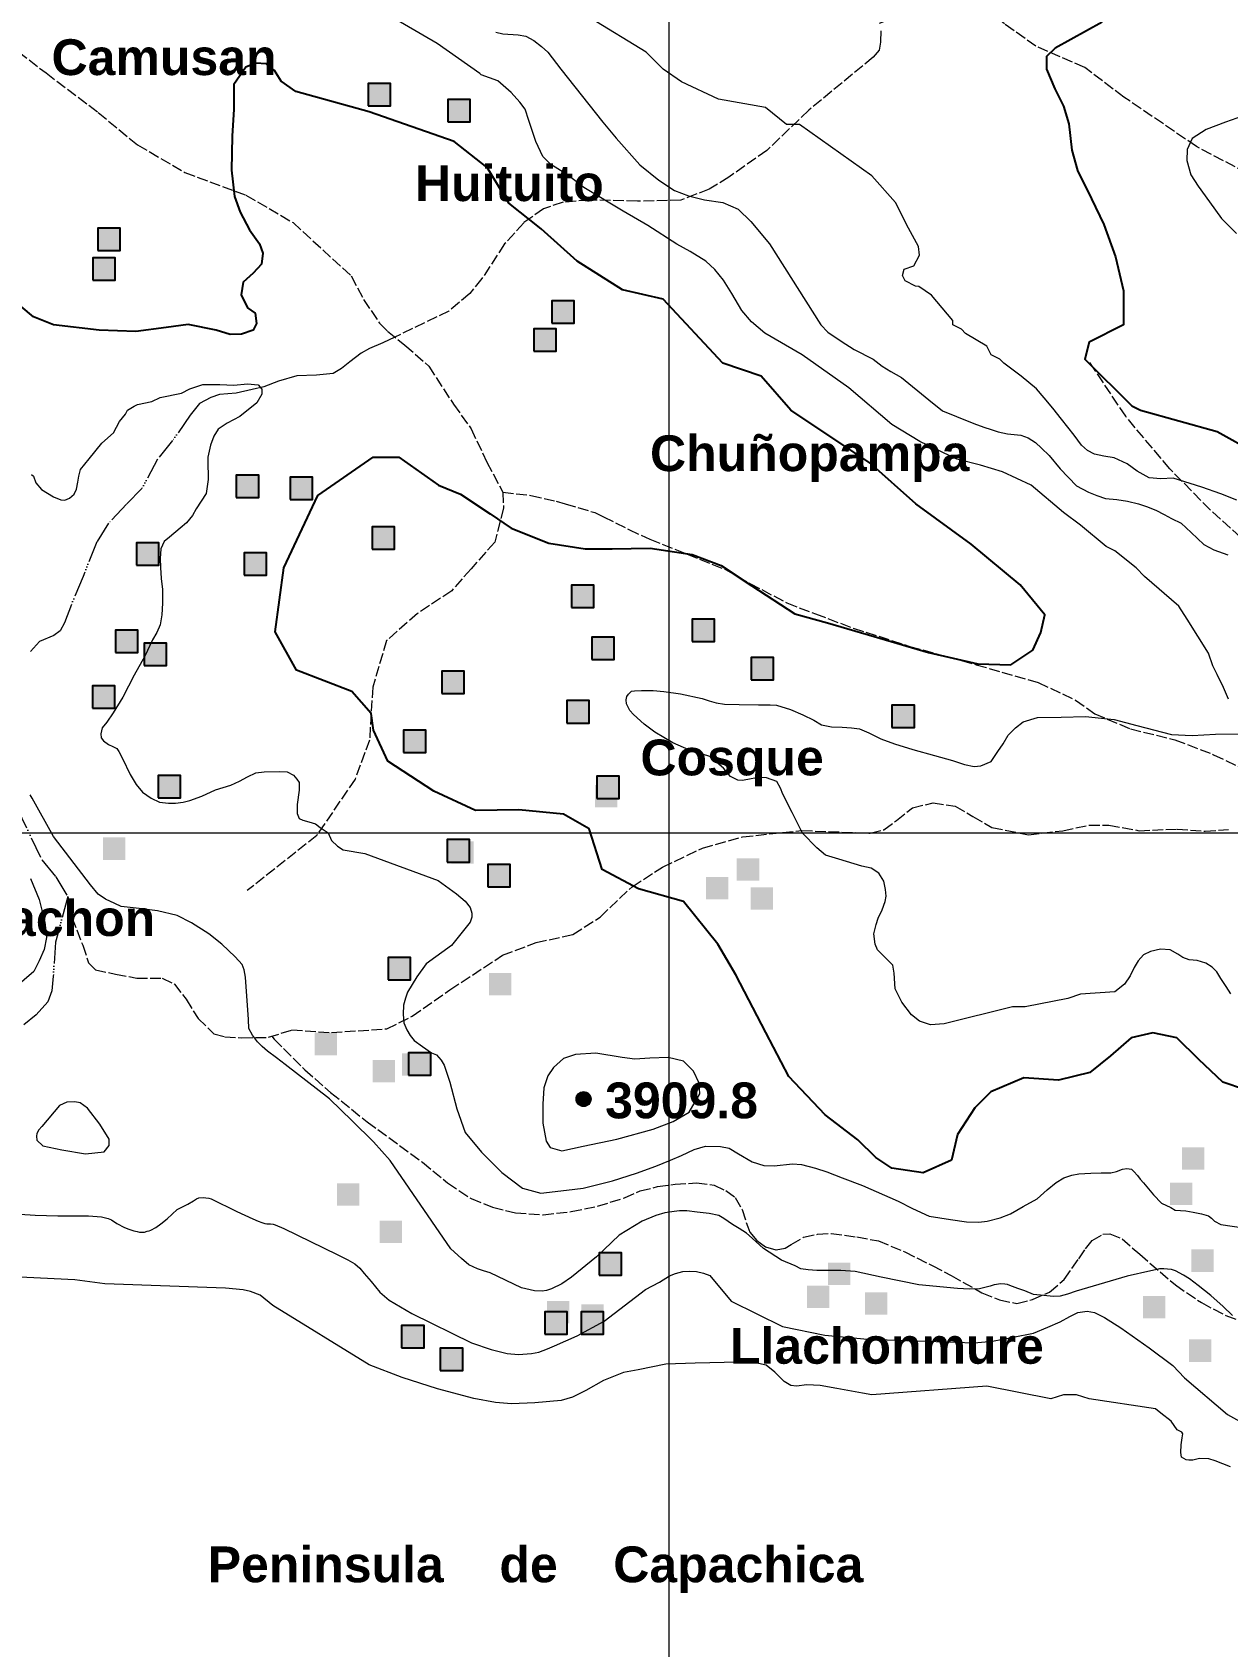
# Model space of a CAD drawing. Header units: metres. Extents: x 405809 to 420020, y 8257398 to 8272141.
# Drawn here: x 416289 to 417625, y 8260090 to 8261895 of the extents above; entities that cross this region are included whole.
import ezdxf

# ---------------------------------------------------------------- set-up
doc = ezdxf.new("R2010")
doc.units = ezdxf.units.M
doc.linetypes.add('ACAD_ISO02W100', pattern=[15, 12, -3])
doc.linetypes.add('ACAD_ISO06W100', pattern=[36, 24, -3, 0, -3, 0, -3, 0, -3])
for name, color, linetype, lineweight in [('CAMINOS DE ERRADURA', 210, 'ACAD_ISO06W100', 20), ('CAMINOS1', 7, 'ACAD_ISO02W100', 5), ('COORDENADAS', 30, 'Continuous', 5), ('CURVAS MAESTRAS', 90, 'Continuous', 25), ('CURVAS SECUNDARIS', 46, 'Continuous', 9), ('PERIMETRO DE LA ISLA', 7, 'Continuous', 18), ('texto', 7, 'Continuous', 13)]:
    doc.layers.add(name, color=color, linetype=linetype, lineweight=lineweight)
doc.layers.add('VIVIENDAS', color=1, linetype='Continuous')
doc.styles.add('CARLOS', font='arialbd.ttf', dxfattribs={"height": 48})

msp = doc.modelspace()

# ---------------------------------------------------------------- hatches: boundary and pattern name
at = {"layer": 'texto'}
h = msp.add_hatch(color=256, dxfattribs=at)
edge = h.paths.add_edge_path()
edge.add_arc((416904.7, 8260702.4), 8.37, 0, 360)
at = {"layer": 'VIVIENDAS'}
for points in [[(416663.8, 8261812.2), (416688.8, 8261812.2), (416688.8, 8261837.2), (416663.8, 8261837.2)], [(416753.1, 8261794.4), (416778.1, 8261794.4), (416778.1, 8261819.4), (416753.1, 8261819.4)], [(416361.9, 8261650.5), (416386.9, 8261650.5), (416386.9, 8261675.5), (416361.9, 8261675.5)], [(416356.1, 8261617.5), (416381.1, 8261617.5), (416381.1, 8261642.5), (416356.1, 8261642.5)], [(416869.1, 8261569.3), (416894.1, 8261569.3), (416894.1, 8261594.3), (416869.1, 8261594.3)], [(416849.1, 8261538.1), (416874.1, 8261538.1), (416874.1, 8261563.1), (416849.1, 8261563.1)], [(416516.6, 8261374.7), (416541.6, 8261374.7), (416541.6, 8261399.7), (416516.6, 8261399.7)], [(416576.9, 8261372.5), (416601.9, 8261372.5), (416601.9, 8261397.5), (416576.9, 8261397.5)], [(416668.4, 8261316.8), (416693.4, 8261316.8), (416693.4, 8261341.8), (416668.4, 8261341.8)], [(416405, 8261298.9), (416430, 8261298.9), (416430, 8261323.9), (416405, 8261323.9)], [(416525.5, 8261287.8), (416550.5, 8261287.8), (416550.5, 8261312.8), (416525.5, 8261312.8)], [(416891.1, 8261251.8), (416916.1, 8261251.8), (416916.1, 8261276.8), (416891.1, 8261276.8)], [(417026.1, 8261213.8), (417051.1, 8261213.8), (417051.1, 8261238.8), (417026.1, 8261238.8)], [(416381.4, 8261201.4), (416406.4, 8261201.4), (416406.4, 8261226.4), (416381.4, 8261226.4)], [(416413.6, 8261187), (416438.6, 8261187), (416438.6, 8261212), (416413.6, 8261212)], [(416913.9, 8261193.5), (416938.9, 8261193.5), (416938.9, 8261218.5), (416913.9, 8261218.5)], [(417092.1, 8261170.7), (417117.1, 8261170.7), (417117.1, 8261195.7), (417092.1, 8261195.7)], [(416746.4, 8261155.5), (416771.4, 8261155.5), (416771.4, 8261180.5), (416746.4, 8261180.5)], [(416355.9, 8261139.2), (416380.9, 8261139.2), (416380.9, 8261164.2), (416355.9, 8261164.2)], [(416886, 8261122.6), (416911, 8261122.6), (416911, 8261147.6), (416886, 8261147.6)], [(417249.4, 8261117.5), (417274.4, 8261117.5), (417274.4, 8261142.5), (417249.4, 8261142.5)], [(416703.3, 8261089.6), (416728.3, 8261089.6), (416728.3, 8261114.6), (416703.3, 8261114.6)], [(416429.3, 8261039), (416454.3, 8261039), (416454.3, 8261064), (416429.3, 8261064)], [(416919.6, 8261038.2), (416944.6, 8261038.2), (416944.6, 8261063.2), (416919.6, 8261063.2)], [(416917.5, 8261028.4), (416942.5, 8261028.4), (416942.5, 8261053.4), (416917.5, 8261053.4)], [(416367.7, 8260969.7), (416392.7, 8260969.7), (416392.7, 8260994.7), (416367.7, 8260994.7)], [(416752.1, 8260967.3), (416777.1, 8260967.3), (416777.1, 8260992.3), (416752.1, 8260992.3)], [(416757, 8260965.5), (416782, 8260965.5), (416782, 8260990.5), (416757, 8260990.5)], [(417076, 8260946.4), (417101, 8260946.4), (417101, 8260971.4), (417076, 8260971.4)], [(416797.1, 8260940.7), (416822.1, 8260940.7), (416822.1, 8260965.7), (416797.1, 8260965.7)], [(416797.8, 8260939.4), (416822.8, 8260939.4), (416822.8, 8260964.4), (416797.8, 8260964.4)], [(417041.6, 8260925.5), (417066.6, 8260925.5), (417066.6, 8260950.5), (417041.6, 8260950.5)], [(417091.3, 8260914), (417116.3, 8260914), (417116.3, 8260939), (417091.3, 8260939)], [(416686.2, 8260835.6), (416711.2, 8260835.6), (416711.2, 8260860.6), (416686.2, 8260860.6)], [(416686.3, 8260835.3), (416711.3, 8260835.3), (416711.3, 8260860.3), (416686.3, 8260860.3)], [(416799, 8260818.2), (416824, 8260818.2), (416824, 8260843.2), (416799, 8260843.2)], [(416604.2, 8260751.4), (416629.2, 8260751.4), (416629.2, 8260776.4), (416604.2, 8260776.4)], [(416701.6, 8260728.5), (416726.6, 8260728.5), (416726.6, 8260753.5), (416701.6, 8260753.5)], [(416709, 8260729.2), (416734, 8260729.2), (416734, 8260754.2), (416709, 8260754.2)], [(416669.1, 8260720.9), (416694.1, 8260720.9), (416694.1, 8260745.9), (416669.1, 8260745.9)], [(417573.7, 8260623.6), (417598.7, 8260623.6), (417598.7, 8260648.6), (417573.7, 8260648.6)], [(416629, 8260583.3), (416654, 8260583.3), (416654, 8260608.3), (416629, 8260608.3)], [(417560, 8260584), (417585, 8260584), (417585, 8260609), (417560, 8260609)], [(416676.7, 8260541.4), (416701.7, 8260541.4), (416701.7, 8260566.4), (416676.7, 8260566.4)], [(417583.9, 8260509.3), (417608.9, 8260509.3), (417608.9, 8260534.3), (417583.9, 8260534.3)], [(416922.2, 8260505.4), (416947.2, 8260505.4), (416947.2, 8260530.4), (416922.2, 8260530.4)], [(417178, 8260494.6), (417203, 8260494.6), (417203, 8260519.6), (417178, 8260519.6)], [(417154.3, 8260468.9), (417179.3, 8260468.9), (417179.3, 8260493.9), (417154.3, 8260493.9)], [(417219.2, 8260461.3), (417244.2, 8260461.3), (417244.2, 8260486.3), (417219.2, 8260486.3)], [(417529.8, 8260457.4), (417554.8, 8260457.4), (417554.8, 8260482.4), (417529.8, 8260482.4)], [(416861.3, 8260439.6), (416886.3, 8260439.6), (416886.3, 8260464.6), (416861.3, 8260464.6)], [(416863.9, 8260451.8), (416888.9, 8260451.8), (416888.9, 8260476.8), (416863.9, 8260476.8)], [(416901.9, 8260439.6), (416926.9, 8260439.6), (416926.9, 8260464.6), (416901.9, 8260464.6)], [(416902.1, 8260447.9), (416927.1, 8260447.9), (416927.1, 8260472.9), (416902.1, 8260472.9)], [(416701.4, 8260424.4), (416726.4, 8260424.4), (416726.4, 8260449.4), (416701.4, 8260449.4)], [(417581.2, 8260408.7), (417606.2, 8260408.7), (417606.2, 8260433.7), (417581.2, 8260433.7)], [(416744.6, 8260399), (416769.6, 8260399), (416769.6, 8260424), (416744.6, 8260424)]]:
    msp.add_hatch(color=256, dxfattribs=at).paths.add_polyline_path(points)

# ---------------------------------------------------------------- linework, layer by layer
at = {"layer": 'CAMINOS DE ERRADURA'}
for points in [[(416693.8, 8261553.9), (416680.4, 8261547.4), (416665.5, 8261541), (416656.1, 8261535.8), (416643.6, 8261526.4), (416634.2, 8261518.7), (416624.7, 8261513.1), (416606.2, 8261511.4), (416584.3, 8261510.5), (416563.6, 8261504.5), (416547.4, 8261498.3), (416534.2, 8261495.2), (416516.4, 8261491.3), (416497.8, 8261489.6), (416488, 8261486.3), (416475.5, 8261479.8), (416465.1, 8261466.7), (416445.4, 8261438.2), (416428.5, 8261417.5), (416410.9, 8261384.6), (416394, 8261367.2), (416373.8, 8261345.8), (416360.7, 8261325.1), (416345.4, 8261286.3), (416332.2, 8261255.2), (416324.6, 8261234.4), (416319.7, 8261225.5), (416312.8, 8261220.6), (416296.8, 8261213.7), (416286.4, 8261202.4)], [(416271.7, 8261027.1), (416299.4, 8260969.6), (416314.9, 8260950.8), (416328.3, 8260928.6), (416314.6, 8260877.7), (416312, 8260839.7), (416310.4, 8260823.3), (416305.8, 8260810.9), (416293, 8260796.6), (416279.2, 8260785.3)]]:
    msp.add_lwpolyline(points, dxfattribs=at)
at = {"layer": 'CAMINOS1'}
for points in [[(417659.6, 8261730), (417589.9, 8261766.7), (417508.6, 8261822.1), (417464.9, 8261855.1), (417410.3, 8261878.9), (417375.1, 8261904), (417355.8, 8261919.3), (417333.3, 8261924.3), (417297.4, 8261920.8), (417254, 8261911.9), (417235, 8261904.3)], [(417237.1, 8261896), (417236.7, 8261883.3), (417235.2, 8261874.6), (417228.5, 8261866.7), (417156.6, 8261807.6), (417109.6, 8261762.6), (417067.1, 8261732.6), (417045.2, 8261719.2), (417013.5, 8261707), (416964.8, 8261705.8), (416911.5, 8261707), (416881.9, 8261704.6), (416860.1, 8261697.4), (416837.8, 8261681.7), (416816.5, 8261658), (416791.1, 8261619.3), (416777.5, 8261602.6), (416754.1, 8261583), (416693.8, 8261553.9)], [(416261.1, 8261882), (416303.9, 8261849.1), (416362.3, 8261804.9), (416406.2, 8261768.7), (416458.9, 8261738), (416527.2, 8261712.6), (416580, 8261681.9), (416644.9, 8261622.3), (416658.9, 8261595.9), (416676.6, 8261569.4), (416685.5, 8261560.6), (416705.1, 8261544.9), (416731.7, 8261521.4), (416759.3, 8261479), (416778.9, 8261451.5), (416796.6, 8261414.2), (416814.4, 8261380.5), (416815.3, 8261362.9), (416805.5, 8261324.6), (416779, 8261294.9), (416757.3, 8261270.4), (416719, 8261244.9), (416684.5, 8261214.7), (416669, 8261162.8), (416665.5, 8261103.6), (416649.3, 8261060), (416606.5, 8260997.1), (416528.7, 8260935.3)], [(417638.8, 8261330.4), (417605.3, 8261360.6), (417559.9, 8261406.7), (417510.6, 8261465.4), (417470.3, 8261525.9)], [(416814.4, 8261380.5), (416845.9, 8261377), (416874.1, 8261370.5), (416884, 8261367.4), (416917.3, 8261357.9), (416926.9, 8261353.1), (416955.4, 8261338.9), (416978.8, 8261327.9), (417020.4, 8261311.3), (417063.2, 8261294.1), (417090.7, 8261278.7), (417131.8, 8261256.9), (417163.8, 8261244.6), (417206, 8261228.7), (417269.3, 8261208.3), (417343.5, 8261187.8), (417412.9, 8261167.8), (417454.5, 8261148.3), (417476, 8261132.9), (417516, 8261116.1), (417565.7, 8261103.9), (417608.9, 8261087.2), (417644.5, 8261070.3)], [(416328.3, 8260928.6), (416332.7, 8260905.4), (416344.9, 8260874.4), (416351.5, 8260854.5), (416359.2, 8260846.9), (416381.7, 8260842), (416405.4, 8260837.6), (416433.6, 8260837.5), (416447.4, 8260830.9), (416460.6, 8260813.9), (416473.8, 8260792.4), (416491.5, 8260775.3), (416503.6, 8260772), (416522.9, 8260770.9), (416552.6, 8260771.4), (416578.5, 8260779.6), (416622.9, 8260776.7), (416684.9, 8260780.9), (416713, 8260794.9), (416755.3, 8260824.5), (416814.1, 8260863), (416851.6, 8260877.2), (416892.7, 8260886.2), (416923.1, 8260905.8), (416958.9, 8260939.7), (416992.9, 8260961.5), (417037.7, 8260982.9), (417082.4, 8260995.4), (417148.5, 8261002.5), (417225.1, 8260999.6), (417240.2, 8261003.2), (417254.4, 8261013.8), (417272.2, 8261028), (417295.3, 8261033.3), (417320.2, 8261029.7), (417339.7, 8261018.2), (417361.2, 8261005.8), (417402, 8260997.8), (417440.2, 8261002.3), (417469.7, 8261008.5), (417491.9, 8261008.5), (417525.6, 8261002.3), (417568.2, 8261004.1), (417599.5, 8261001.6), (417625.5, 8261003.7)], [(416556.2, 8260772.6), (416558.8, 8260769.3), (416593.1, 8260735.1), (416622, 8260709.7), (416662.7, 8260677.1), (416724.7, 8260631.7), (416752.8, 8260608.7), (416778.9, 8260591.2), (416803, 8260581.5), (416828.7, 8260575.3), (416859.7, 8260573.1), (416891, 8260576.6), (416920.2, 8260582.7), (416950.3, 8260591.9), (416967.8, 8260599.7), (416987.4, 8260604.5), (417007, 8260607.1), (417031.1, 8260608.8), (417050.7, 8260606.2), (417063.7, 8260600.1), (417074.2, 8260592.3), (417082, 8260578.8), (417088.2, 8260559.6), (417090.5, 8260553.6), (417098.4, 8260544.4), (417108.1, 8260537.3), (417119.9, 8260533.8), (417130, 8260535.6), (417136.6, 8260540), (417150.7, 8260547.9), (417166.2, 8260551.4), (417181.5, 8260552.3), (417210.1, 8260548.3), (417234.2, 8260543.9), (417263.8, 8260531.6), (417294.5, 8260516.2), (417315.6, 8260505.3), (417350, 8260485.8), (417369.4, 8260477.9), (417389.1, 8260474), (417406.3, 8260478.4), (417425.6, 8260486.7), (417441.9, 8260500.8), (417458.1, 8260524), (417465.7, 8260535.1), (417473.2, 8260544.3), (417485, 8260551.3), (417493, 8260551.8), (417506.6, 8260546.1), (417526.3, 8260528.9), (417566.2, 8260494.6), (417595.2, 8260474.9), (417622.4, 8260460.4), (417650.1, 8260450.3)]]:
    msp.add_lwpolyline(points, dxfattribs=at)
at = {"layer": 'COORDENADAS'}
for p, q in [((417000, 8271350), (417000, 8257550)), ((406200, 8261000), (419600, 8261000))]:
    msp.add_line(p, q, dxfattribs=at)
at = {"layer": 'CURVAS MAESTRAS'}
for points in [[(417484.2, 8261905.7), (417431.9, 8261876.9), (417422.2, 8261867.6), (417422.2, 8261853.3), (417431.5, 8261831.4), (417441.1, 8261811.9), (417447.2, 8261792.1), (417450.6, 8261762.7), (417456.7, 8261740.2), (417472.3, 8261708.3), (417486.1, 8261679.8), (417499.1, 8261643.5), (417508, 8261605.6), (417508, 8261605.6), (417508, 8261567.5), (417469.9, 8261548.4), (417465.1, 8261529.4), (417517.5, 8261477), (417527, 8261472.2), (417612.8, 8261448.4), (417698.5, 8261400.8)], [(417643.4, 8260713), (417619.1, 8260721.1), (417592.2, 8260746.7), (417567.9, 8260770.9), (417540.9, 8260776.3), (417516.6, 8260770.9), (417493.6, 8260750.7), (417470.7, 8260731.9), (417435.5, 8260723.5), (417396.6, 8260726.1), (417360, 8260710.4), (417342, 8260692.5), (417322.5, 8260662.6), (417315.8, 8260634.2), (417284.3, 8260620), (417249.2, 8260625.2), (417231.2, 8260637.2), (417211.2, 8260657), (417174.8, 8260684.8), (417134.1, 8260727.6), (417108.5, 8260776.7), (417074.8, 8260841.3), (417054.6, 8260875.3), (417016.3, 8260923), (416966.1, 8260937.3), (416925.4, 8260958.8), (416911.1, 8261004.2), (416882.4, 8261020.9), (416832.2, 8261025.7), (416784.1, 8261025), (416737.3, 8261046.5), (416685.9, 8261080.1), (416670, 8261114.6), (416667.2, 8261133.3), (416645.8, 8261157.9), (416583.9, 8261181.7), (416560.1, 8261224.5), (416569.6, 8261296), (416607.7, 8261377), (416669.6, 8261419.8), (416698.2, 8261419.8), (416742.4, 8261388.5), (416767.2, 8261378.4), (416800.3, 8261356.4), (416823.7, 8261340.3), (416866, 8261323.7), (416906.4, 8261317.3), (416936.7, 8261317.3), (416979, 8261318.2), (417025.9, 8261310.9), (417058.6, 8261298.7), (417092.9, 8261276.1), (417140.8, 8261244.5), (417177.2, 8261234.7), (417229.6, 8261219.3), (417290.1, 8261201.3), (417345.3, 8261188.7), (417382.3, 8261187.8), (417406.7, 8261204), (417415.7, 8261223.8), (417420.2, 8261243.7), (417392.6, 8261276.9), (417338, 8261322.3), (417276.1, 8261367.7), (417225.2, 8261413.1), (417136.4, 8261472.2), (417103.1, 8261510.3), (417060.2, 8261524.6), (416993.5, 8261596.1), (416948.1, 8261606.6), (416897.7, 8261638.6), (416857.2, 8261675), (416821.3, 8261703.6), (416797, 8261743.6), (416760.1, 8261772.3), (416664.9, 8261805.6), (416583.2, 8261828.4), (416566.6, 8261840), (416559.1, 8261851.8), (416550.4, 8261859.3), (416538.1, 8261859.9), (416527.1, 8261855.6), (416513.8, 8261836.1), (416513.8, 8261808.6), (416512, 8261778.5), (416511.1, 8261740.4), (416514.7, 8261711.1), (416520.9, 8261693.4), (416531.4, 8261673.6), (416542.5, 8261658.1), (416546.4, 8261647.6), (416544.7, 8261635.4), (416535.3, 8261625.4), (416524.2, 8261615.4), (416522, 8261601), (416529.2, 8261586.6), (416537.5, 8261580.5), (416539.2, 8261568.9), (416535.3, 8261561.7), (416522.5, 8261557.2), (416509.9, 8261556.9), (416494.1, 8261561.6), (416462.6, 8261567.9), (416438.2, 8261564.7), (416404.3, 8261560), (416363.3, 8261561.6), (416312.4, 8261567.5), (416290, 8261576.6), (416276, 8261588)]]:
    msp.add_lwpolyline(points, dxfattribs=at)
at = {"layer": 'CURVAS SECUNDARIS'}
for points in [[(417625.4, 8261149.2), (417619.8, 8261162.2), (417612.8, 8261176.9), (417608, 8261186.4), (417603.2, 8261200.7), (417579.4, 8261238.8), (417569.9, 8261253.1), (417531.8, 8261286.5), (417522.3, 8261296), (417498.4, 8261315), (417488.9, 8261319.8), (417460.3, 8261343.6), (417441.3, 8261357.9), (417404.9, 8261388.4), (417373, 8261403.3), (417348.5, 8261410.8), (417322, 8261417.6), (417280.6, 8261437.2), (417249.3, 8261456.2), (417201.2, 8261497.2), (417149.1, 8261534.1), (417107.3, 8261558.1), (417092.4, 8261570.8), (417081.7, 8261583.6), (417070.5, 8261602.7), (417061, 8261617.6), (417051.4, 8261629.3), (417041.2, 8261638.9), (417023.7, 8261649.7), (417009, 8261657.6), (416976.4, 8261678.6), (416949, 8261694.7), (416904.9, 8261721.2), (416886.7, 8261735.2), (416868.1, 8261746.8), (416859.2, 8261755.6), (416851.3, 8261772.3), (416843.5, 8261795.9), (416839.5, 8261808.7), (416833.6, 8261816.6), (416823.8, 8261827.4), (416809, 8261840.2), (416790.3, 8261847.1), (416788.7, 8261848.5), (416741.1, 8261881.9), (416683.9, 8261915.2)], [(417634.7, 8261371.7), (417617, 8261378.8), (417595.8, 8261386.1), (417563.7, 8261396.1), (417549.9, 8261395.5), (417537, 8261396.8), (417523.5, 8261404.2), (417512.3, 8261412.4), (417497.9, 8261418.9), (417486.2, 8261420.7), (417475.8, 8261423.1), (417467.8, 8261427), (417461.2, 8261433.1), (417452.9, 8261444.2), (417439, 8261462.2), (417429.3, 8261474.3), (417419.6, 8261486.1), (417411, 8261496), (417393.7, 8261510.3), (417393.7, 8261510.3), (417393.7, 8261510.3), (417374.6, 8261524.6), (417369.8, 8261529.4), (417360.3, 8261534.1), (417355.5, 8261543.7), (417331.7, 8261558), (417327, 8261562.7), (417317.4, 8261567.5), (417317.4, 8261572.3), (417293.6, 8261600.8), (417279.3, 8261610.4), (417275.7, 8261610.8), (417264.2, 8261616.6), (417261.1, 8261622.6), (417263, 8261629.7), (417273.8, 8261633.5), (417280.2, 8261645.3), (417278.9, 8261655), (417268, 8261675.5), (417253.2, 8261704.3), (417226.9, 8261734.2), (417146, 8261791.4), (417131.7, 8261791.4), (417107.9, 8261810.4), (417055.5, 8261819.9), (417014.2, 8261839), (416993.5, 8261853.3), (416974.5, 8261872.3), (416912.6, 8261910.4)], [(416806.7, 8261894.7), (416814.6, 8261892.8), (416831.6, 8261891.8), (416840, 8261890.1), (416849.3, 8261885.4), (416857.7, 8261878.7), (416864.9, 8261872.3), (416879.2, 8261853.3), (416926.3, 8261793.9), (416941, 8261776.2), (416967.5, 8261746.5), (416988.9, 8261729.3), (417006.5, 8261717.9), (417022.1, 8261711.9), (417040, 8261707.2), (417060.2, 8261704.4), (417077.5, 8261696.9), (417091.6, 8261683.1), (417112.6, 8261658), (417169.8, 8261567.5), (417177.6, 8261559.4), (417192.8, 8261549.3), (417207, 8261539.9), (417228.2, 8261529.1)], [(417647.5, 8261803.2), (417622.3, 8261794.2), (417600.6, 8261785.7), (417584.8, 8261775.9), (417579.3, 8261763.6), (417578.9, 8261751.3), (417583.5, 8261735.1), (417591.6, 8261722.4), (417604.4, 8261704.9), (417617.7, 8261686.4), (417634.3, 8261669.8)], [(417228.2, 8261529.1), (417238.6, 8261521.3), (417248.2, 8261515.6), (417260.1, 8261508.9), (417290.5, 8261483.7), (417305.7, 8261471.5), (417321.4, 8261465), (417341, 8261457.2), (417351.9, 8261453.3), (417360.1, 8261450.7), (417368, 8261448.1), (417378.4, 8261445.9), (417393.6, 8261444.2), (417401.7, 8261441.2), (417409.7, 8261436.2), (417416.6, 8261429.7), (417425, 8261421.7), (417437.3, 8261406.7), (417455.8, 8261387.5), (417468.9, 8261380.6), (417478.5, 8261376.7), (417488, 8261373.7), (417500.7, 8261372.5), (417512.6, 8261370.6), (417524.8, 8261367.6), (417534, 8261364.5), (417544.4, 8261360.3), (417553.6, 8261355.7), (417562, 8261351.1), (417572.8, 8261345.8), (417583.7, 8261335.6), (417598.1, 8261322.1), (417609, 8261316), (417624.9, 8261310.6)], [(416287.7, 8261400.2), (416289.8, 8261398.6), (416292.5, 8261391), (416298.8, 8261383.7), (416312.3, 8261375.4), (416320.3, 8261371.9), (416324.8, 8261371.6), (416330, 8261374), (416335.2, 8261378.5), (416338, 8261384), (416339.4, 8261391.7), (416340.4, 8261398.6), (416342.5, 8261405.9), (416352.2, 8261417.7), (416366.4, 8261435.2), (416379.5, 8261446.9), (416386.2, 8261459.7), (416392.9, 8261467.9), (416395.1, 8261472.4), (416402.5, 8261476.8), (416406.2, 8261478.7), (416422, 8261481.8), (416431.5, 8261486.5), (416455.3, 8261491.3), (416464.8, 8261496), (416479.1, 8261500.8), (416493.4, 8261500.8), (416498.2, 8261500.8), (416513.9, 8261500), (416529.2, 8261501.8), (416540.9, 8261500.6), (416545.2, 8261495.7), (416545.2, 8261490.2), (416539.7, 8261480.4), (416520.6, 8261465), (416506.5, 8261457.7), (416496.2, 8261450.9), (416491.6, 8261443.3), (416487.6, 8261433), (416484.6, 8261419.6), (416484.8, 8261415.8), (416485.3, 8261394.7), (416483, 8261379.1), (416471.9, 8261362.1), (416467.8, 8261354.7), (416460.9, 8261346.4), (416453.9, 8261340.4), (416442, 8261330.3), (416436, 8261325.3), (416432.3, 8261317.4), (416431.3, 8261306.4), (416431.8, 8261296.3), (416432.7, 8261284), (416434.1, 8261272), (416434.1, 8261256.4), (416433.2, 8261243.5), (416431.3, 8261232.4), (416427.6, 8261223.7), (416423, 8261215.4), (416414.4, 8261197.3), (416402.5, 8261176.2), (416389.7, 8261151.5), (416378.8, 8261134), (416371.7, 8261123.7), (416366.8, 8261117.3), (416365, 8261110.6), (416365.4, 8261106), (416368, 8261102.8), (416373.9, 8261098.7), (416378.5, 8261096.5), (416383, 8261094.1), (416385.4, 8261090.9), (416389.5, 8261083.1), (416398.1, 8261065), (416404.6, 8261053.9), (416411.9, 8261045.2), (416421.6, 8261038.6), (416430.9, 8261034.2), (416440.9, 8261032.9), (416448.6, 8261032.9), (416457.3, 8261034), (416464.8, 8261035.9), (416477.9, 8261040.8), (416493.5, 8261048.1), (416510.5, 8261053.3), (416520, 8261057.8), (416529.1, 8261062.6), (416538.4, 8261066.8), (416547.7, 8261067.9), (416564.6, 8261068.5), (416573.6, 8261067.9), (416580.4, 8261064.2), (416584.3, 8261059.8), (416586.7, 8261056.2), (416586.7, 8261047.5), (416584.7, 8261031.5), (416584.7, 8261021.5), (416586.7, 8261015.9), (416591.1, 8261013.9), (416597.5, 8261012.3), (416605.1, 8261009.9), (416610.3, 8261005.9), (416619.1, 8260999.9), (416623.1, 8260991.5), (416629.5, 8260985.1), (416636, 8260981), (416660.1, 8260976.9), (416742.1, 8260946.7), (416762.6, 8260931.6), (416772.4, 8260923.4), (416778.1, 8260916.5), (416779.7, 8260910.2), (416779.7, 8260905.7), (416777.9, 8260900.1), (416757.1, 8260874), (416728.8, 8260853.4), (416718.2, 8260838.9), (416707.9, 8260822), (416705.6, 8260815.3), (416703.5, 8260807.2), (416702.9, 8260797.4), (416703.9, 8260787.6), (416707.1, 8260779.8), (416710.8, 8260773.5), (416715.4, 8260768), (416724.6, 8260761.1), (416734.7, 8260754.1), (416740.4, 8260751.9), (416745.6, 8260745.8), (416748.8, 8260740.3), (416755.1, 8260721.4), (416763.2, 8260691.6), (416772.5, 8260664.9), (416790.6, 8260643.2), (416813.5, 8260620.3), (416836.5, 8260602.9), (416857, 8260597.3), (416885.6, 8260600.4), (416904.2, 8260602.9), (416937.1, 8260611), (416963.8, 8260619.7), (416985.4, 8260627.5), (417001.9, 8260634), (417014.1, 8260639.2), (417028.4, 8260646.2), (417041, 8260649.6), (417057.9, 8260649.2), (417067.5, 8260647.5), (417077.9, 8260641), (417093.1, 8260632.3), (417106.3, 8260628.3), (417117.6, 8260627.8), (417138.4, 8260630), (417148.4, 8260629.1), (417164.1, 8260625.2), (417176.7, 8260620.9), (417193.6, 8260614.4), (417216.6, 8260605.7), (417256.4, 8260588.1), (417272.2, 8260580.2), (417291.1, 8260571.7), (417314.8, 8260567.7), (417332.7, 8260565.3), (417346.4, 8260564.7), (417355.9, 8260565.9), (417370.5, 8260569.6), (417381.8, 8260574.1), (417396, 8260582.3), (417411.5, 8260590.8), (417422.8, 8260601.1), (417432.9, 8260609), (417441.4, 8260614.3), (417450.6, 8260617.3), (417458.2, 8260619), (417471.8, 8260619.6), (417483.1, 8260620), (417493.9, 8260620), (417500.5, 8260621.5), (417506.9, 8260624.1), (417512, 8260624.9), (417517.1, 8260623.9), (417519.9, 8260621.3), (417523.7, 8260616.9), (417526.9, 8260612.8), (417530.6, 8260608.8), (417541.8, 8260595.3), (417550.8, 8260586.2), (417561.1, 8260581.1), (417565.9, 8260578.4), (417578, 8260577.5), (417586.1, 8260576), (417595.2, 8260574.2), (417603, 8260571.8), (417606.6, 8260569.1), (417610, 8260566), (417617.1, 8260562.3), (417642.3, 8260558.6)], [(417628.1, 8260820.1), (417622.8, 8260828), (417616.9, 8260837.1), (417612.4, 8260844.7), (417607.2, 8260849.6), (417600.2, 8260854.1), (417590.5, 8260857.2), (417581.7, 8260858), (417574.4, 8260860.4), (417568.8, 8260864.3), (417560.5, 8260869.1), (417549.4, 8260869.8), (417538.2, 8260867.4), (417530.6, 8260863.6), (417524.7, 8260857), (417520.1, 8260849.3), (417515.6, 8260840), (417509.4, 8260830.9), (417498.6, 8260822.3), (417460.3, 8260819.7), (417446, 8260814.9), (417398.4, 8260805.4), (417384.1, 8260805.4), (417307.9, 8260786.3), (417292.6, 8260785.3), (417280, 8260789.5), (417271.1, 8260796.6), (417260.5, 8260810.8), (417253, 8260825.4), (417251.9, 8260843.1), (417250.5, 8260852), (417244.8, 8260857.7), (417240.2, 8260861.9), (417233.1, 8260869), (417230.5, 8260875.3), (417229.1, 8260887), (417231.6, 8260897.3), (417234, 8260904.4), (417238.3, 8260914), (417241.9, 8260923.2), (417243.1, 8260929.2), (417242.3, 8260936.5), (417240.3, 8260945.7), (417234.8, 8260954.7), (417226, 8260960.3), (417215.7, 8260962.5), (417190, 8260970.4), (417175.1, 8260974.9), (417165.4, 8260983.3), (417149.3, 8260999.4), (417137.7, 8261022.6), (417127.4, 8261043.2), (417124.8, 8261049.8), (417120.8, 8261057.3), (417109.2, 8261061.3), (417100, 8261061.9), (417088.4, 8261059.6), (417081.9, 8261058.2), (417077.3, 8261058.8), (417069, 8261062.8), (417061.2, 8261072.2), (417045.8, 8261085.1), (417022.4, 8261092.8), (417004.3, 8261100.5), (416984.2, 8261112.4), (416972.3, 8261121.2), (416960.4, 8261132), (416956.6, 8261136.7), (416954.4, 8261140.2), (416952.8, 8261144), (416952.4, 8261148.7), (416953.1, 8261152.2), (416955.1, 8261154.8), (416958.3, 8261158.1), (416961.8, 8261158.7), (416969.3, 8261159.1), (416982.4, 8261158.9), (416994.5, 8261157.8), (417013, 8261155.1), (417037.1, 8261149.9), (417044.9, 8261147.3), (417053, 8261145), (417062.1, 8261143.7), (417078.7, 8261143.4), (417100.1, 8261143.1), (417113.1, 8261143.1), (417120.4, 8261142.4), (417136.1, 8261137.6), (417149.7, 8261131.7), (417162.1, 8261125.9), (417170.8, 8261120.7), (417181.9, 8261118.4), (417193.6, 8261117.8), (417204, 8261117.1), (417213.1, 8261116), (417223.5, 8261111.8), (417237, 8261105.1), (417252.1, 8261099.4), (417272.9, 8261093.1), (417296.8, 8261086.4), (417317, 8261080.7), (417330.6, 8261076.2), (417341.2, 8261074), (417348.9, 8261074.7), (417360.2, 8261079.5), (417367.9, 8261090.8), (417373.8, 8261099.2), (417379.3, 8261109.1), (417387.3, 8261117.1), (417396.1, 8261124), (417412, 8261128.7), (417438.6, 8261129.3), (417465.7, 8261129.9), (417497.6, 8261126.4), (417522.9, 8261119.9), (417561.9, 8261109.9), (417585.1, 8261108.6), (417611, 8261110), (417637.9, 8261110.4)], [(417630, 8260460.5), (417619.5, 8260470.4), (417605.8, 8260482.8), (417591.7, 8260494.2), (417581.8, 8260501.3), (417575.1, 8260505.7), (417566.2, 8260510.5), (417561.9, 8260511.9), (417557.3, 8260512.4), (417553.2, 8260512.5), (417548.4, 8260512.5), (417543.8, 8260511.4), (417538.6, 8260510.5), (417512.2, 8260504.3), (417455.2, 8260487.8), (417445.6, 8260484.5), (417437.5, 8260482.2), (417429.6, 8260481.8), (417419.2, 8260482.7), (417407.6, 8260484), (417397.8, 8260487.9), (417389.9, 8260490.8), (417381.3, 8260494.2), (417378.6, 8260495.1), (417375.7, 8260495.4), (417371.1, 8260495.8), (417363.7, 8260494.7), (417359.1, 8260493.4), (417347.4, 8260490.4), (417335.9, 8260489.8), (417322.7, 8260490.6), (417279.3, 8260494.7), (417237.4, 8260503.3), (417208.3, 8260509.5), (417192.1, 8260510.9), (417165.6, 8260510.9), (417155.8, 8260511.4), (417147.5, 8260512.8), (417141.2, 8260515.9), (417125.8, 8260522.5), (417105.9, 8260535.4), (417093, 8260546.9), (417086.8, 8260552.6), (417078.6, 8260557.8), (417071, 8260562.2), (417061.4, 8260568.8), (417055.9, 8260572.2), (417044.9, 8260574.6), (417031.8, 8260576), (417020.1, 8260577.3), (417012, 8260577.3), (417005.9, 8260576.8), (416995.4, 8260575.2), (416985.3, 8260572.4), (416970.1, 8260565.9), (416944.5, 8260550.1), (416919.3, 8260526.1), (416891.3, 8260503.2), (416880.5, 8260496), (416868.7, 8260490.3), (416863.2, 8260488.4), (416858.4, 8260487.7), (416849.9, 8260488), (416835.5, 8260491.4), (416800.2, 8260508.3), (416793, 8260510.5), (416786.2, 8260512.5), (416776.6, 8260517.3), (416768.1, 8260524.1), (416756.5, 8260535.1), (416688.7, 8260633.9), (416670, 8260654.5), (416646.2, 8260678.2), (416620.8, 8260702.5), (416571.2, 8260741.1), (416561.4, 8260748.3), (416551.3, 8260755.8), (416545.3, 8260761), (416540.1, 8260766.2), (416534.6, 8260773.6), (416530.7, 8260781.4), (416530.2, 8260791.3), (416526.8, 8260838.7), (416525.5, 8260846.8), (416523.1, 8260852.6), (416515.2, 8260861.2), (416500.3, 8260875.6), (416485.7, 8260886.9), (416466.4, 8260899.2), (416450.3, 8260907.7), (416428.6, 8260912.8), (416407.9, 8260915.2), (416388, 8260917.5), (416381, 8260920.8), (416370.2, 8260925.8), (416362.2, 8260931.3), (416353.8, 8260941.8), (416312.4, 8260995.9), (416288.6, 8261038.8), (416286, 8261042.3)], [(416286.4, 8260949), (416296.2, 8260925.4), (416302.7, 8260900.1), (416304.3, 8260883), (416301.9, 8260869.7), (416296.2, 8260856.8), (416290.2, 8260845.1), (416255.3, 8260814.9)], [(417004.7, 8260677.4), (417022.8, 8260687.9), (417034.6, 8260708.4), (417034, 8260720.1), (417027.5, 8260733.6), (417016.4, 8260744.7), (416999.4, 8260748.8), (416978.9, 8260748.2), (416961.9, 8260747), (416947.8, 8260748.8), (416918.5, 8260753.5), (416895.6, 8260752.3), (416882.1, 8260747.6), (416871, 8260737.7), (416864.6, 8260728.3), (416860.2, 8260714.9), (416859.3, 8260696.7), (416859.3, 8260675.6), (416862.8, 8260655.2), (416867.5, 8260648.1), (416880.4, 8260644.6), (416904.4, 8260649.9), (416941.9, 8260657.5), (416982.4, 8260668.6), (417004.7, 8260677.4)], [(416293.3, 8260660.8), (416293.8, 8260656.5), (416300.3, 8260650), (416321.5, 8260645.6), (416348.2, 8260641.3), (416368.8, 8260643.5), (416374.3, 8260650.5), (416374.3, 8260657.7), (416363.9, 8260674.4), (416350.3, 8260692.3), (416342.2, 8260698.3), (416336.2, 8260699.4), (416327, 8260698.8), (416318.8, 8260695), (416299.2, 8260671.7), (416295.7, 8260668.1), (416293.8, 8260663.8), (416293.3, 8260660.8)], [(416274.5, 8260573.7), (416291.7, 8260572.6), (416317.2, 8260572), (416339.3, 8260571.8), (416351.4, 8260571.8), (416365.8, 8260570.6), (416373.4, 8260568.8), (416377, 8260567.3), (416383.1, 8260563.2), (416391.7, 8260558.7), (416396.3, 8260557.1), (416401.9, 8260555.3), (416405.8, 8260554.4), (416408.5, 8260553.8), (416414, 8260553.8), (416417.1, 8260554.6), (416419.3, 8260555.2), (416421.2, 8260555.8), (416426.6, 8260558.7), (416432.3, 8260563.1), (416439.2, 8260568.7), (416450.5, 8260579.1), (416462.5, 8260585.1), (416468.6, 8260588.7), (416472, 8260590.8), (416474.7, 8260592), (416479.9, 8260592.4), (416482.7, 8260592.1), (416485.9, 8260591.8), (416488.6, 8260591), (416517.2, 8260576.7), (416534.9, 8260568.6), (416541, 8260565.9), (416545.2, 8260564.3), (416548.5, 8260563.2), (416550.6, 8260562.9), (416554.8, 8260562.8), (416557.6, 8260562.5), (416559.9, 8260561.9), (416569.6, 8260557.7), (416629.2, 8260528.6), (416641.1, 8260522.7), (416649.1, 8260518.2), (416654.5, 8260513.3), (416659.5, 8260507.3), (416667.4, 8260498.4), (416676.9, 8260486.5), (416687.6, 8260477.6), (416712.9, 8260462.9), (416779.4, 8260430), (416801.5, 8260422.6), (416819.4, 8260417.9), (416831.8, 8260417.1), (416846.6, 8260417.9), (416854.6, 8260419.6), (416864.3, 8260423.1), (416872.2, 8260426.6), (416897.6, 8260437.6), (416927.7, 8260454.1), (416973.9, 8260489.5), (416989.6, 8260497.9), (417000.9, 8260504.7), (417007.5, 8260507.6), (417015.6, 8260509.5), (417023, 8260510.1), (417031, 8260509.7), (417038.8, 8260507.9), (417045.9, 8260505.3), (417069.8, 8260476.7), (417126.9, 8260448.1), (417174.5, 8260438.6), (417222.2, 8260433.9), (417298.7, 8260431.3), (417341.3, 8260429.8), (417361.8, 8260432), (417385, 8260436.4), (417407.4, 8260440.7), (417423.5, 8260447.5), (417437.3, 8260453.6), (417448.3, 8260459.3), (417457.3, 8260464), (417467.4, 8260465.3), (417475.8, 8260464), (417487.1, 8260458.3), (417505.2, 8260446.9), (417536.7, 8260424.5), (417563.3, 8260404.6), (417576.4, 8260390.8), (417624.5, 8260349.7), (417684.8, 8260316.2)]]:
    msp.add_lwpolyline(points, dxfattribs=at)
at = {"layer": 'PERIMETRO DE LA ISLA'}
msp.add_lwpolyline([(417627.7, 8260291.3), (417610.7, 8260298), (417603.6, 8260300.4), (417593.3, 8260300.8), (417585.8, 8260299), (417581.2, 8260299), (417578.4, 8260299.3), (417572.9, 8260302.3), (417572.2, 8260307.5), (417572.7, 8260315.8), (417573.9, 8260323.8), (417574.6, 8260328.3), (417573.4, 8260330.2), (417568.2, 8260332.7), (417561.3, 8260342.6), (417549.9, 8260351.2), (417544.1, 8260356.2), (417469.9, 8260367.2), (417455.6, 8260371.9), (417441.3, 8260371.9), (417427, 8260367.2), (417355.5, 8260381.5), (417226.9, 8260371.9), (417216.4, 8260373.7), (417187.8, 8260378.8), (417169.1, 8260382.4), (417154.3, 8260383), (417142.6, 8260381.5), (417136.5, 8260382.4), (417129, 8260386.9), (417118.5, 8260397.2), (417108.8, 8260405), (417096.8, 8260407.5), (417078.2, 8260408.4), (417029.6, 8260407.1), (416996.8, 8260406.2), (416965.8, 8260399.8), (416949.4, 8260396.8), (416927, 8260387.7), (416907.2, 8260376.6), (416892.3, 8260369.1), (416879.5, 8260365.5), (416850.4, 8260362.8), (416824, 8260361.9), (416806.1, 8260363.1), (416782.1, 8260367.6), (416741.3, 8260378.6), (416701.8, 8260391.3), (416664.9, 8260405.3), (416557.3, 8260471.7), (416543.3, 8260483.3), (416532.6, 8260487.2), (416524.2, 8260489.3), (416504.4, 8260491), (416369.6, 8260495.8), (416336.2, 8260500.5), (416236.2, 8260505.3)], dxfattribs=at)
at = {"layer": 'texto'}
msp.add_circle((416904.7, 8260702.4), 8.37, dxfattribs=at)
at = {"layer": 'VIVIENDAS'}
for points in [[(416663.8, 8261812.2), (416688.8, 8261812.2), (416688.8, 8261837.2), (416663.8, 8261837.2)], [(416753.1, 8261794.4), (416778.1, 8261794.4), (416778.1, 8261819.4), (416753.1, 8261819.4)], [(416361.9, 8261650.5), (416386.9, 8261650.5), (416386.9, 8261675.5), (416361.9, 8261675.5)], [(416356.1, 8261617.5), (416381.1, 8261617.5), (416381.1, 8261642.5), (416356.1, 8261642.5)], [(416869.1, 8261569.3), (416894.1, 8261569.3), (416894.1, 8261594.3), (416869.1, 8261594.3)], [(416849.1, 8261538.1), (416874.1, 8261538.1), (416874.1, 8261563.1), (416849.1, 8261563.1)], [(416516.6, 8261374.7), (416541.6, 8261374.7), (416541.6, 8261399.7), (416516.6, 8261399.7)], [(416576.9, 8261372.5), (416601.9, 8261372.5), (416601.9, 8261397.5), (416576.9, 8261397.5)], [(416668.4, 8261316.8), (416693.4, 8261316.8), (416693.4, 8261341.8), (416668.4, 8261341.8)], [(416405, 8261298.9), (416430, 8261298.9), (416430, 8261323.9), (416405, 8261323.9)], [(416525.5, 8261287.8), (416550.5, 8261287.8), (416550.5, 8261312.8), (416525.5, 8261312.8)], [(416891.1, 8261251.8), (416916.1, 8261251.8), (416916.1, 8261276.8), (416891.1, 8261276.8)], [(417026.1, 8261213.8), (417051.1, 8261213.8), (417051.1, 8261238.8), (417026.1, 8261238.8)], [(416381.4, 8261201.4), (416406.4, 8261201.4), (416406.4, 8261226.4), (416381.4, 8261226.4)], [(416413.6, 8261187), (416438.6, 8261187), (416438.6, 8261212), (416413.6, 8261212)], [(416913.9, 8261193.5), (416938.9, 8261193.5), (416938.9, 8261218.5), (416913.9, 8261218.5)], [(417092.1, 8261170.7), (417117.1, 8261170.7), (417117.1, 8261195.7), (417092.1, 8261195.7)], [(416746.4, 8261155.5), (416771.4, 8261155.5), (416771.4, 8261180.5), (416746.4, 8261180.5)], [(416355.9, 8261139.2), (416380.9, 8261139.2), (416380.9, 8261164.2), (416355.9, 8261164.2)], [(416886, 8261122.6), (416911, 8261122.6), (416911, 8261147.6), (416886, 8261147.6)], [(417249.4, 8261117.5), (417274.4, 8261117.5), (417274.4, 8261142.5), (417249.4, 8261142.5)], [(416703.3, 8261089.6), (416728.3, 8261089.6), (416728.3, 8261114.6), (416703.3, 8261114.6)], [(416429.3, 8261039), (416454.3, 8261039), (416454.3, 8261064), (416429.3, 8261064)], [(416919.6, 8261038.2), (416944.6, 8261038.2), (416944.6, 8261063.2), (416919.6, 8261063.2)], [(416752.1, 8260967.3), (416777.1, 8260967.3), (416777.1, 8260992.3), (416752.1, 8260992.3)], [(416797.8, 8260939.4), (416822.8, 8260939.4), (416822.8, 8260964.4), (416797.8, 8260964.4)], [(416686.2, 8260835.6), (416711.2, 8260835.6), (416711.2, 8260860.6), (416686.2, 8260860.6)], [(416709, 8260729.2), (416734, 8260729.2), (416734, 8260754.2), (416709, 8260754.2)], [(416922.2, 8260505.4), (416947.2, 8260505.4), (416947.2, 8260530.4), (416922.2, 8260530.4)], [(416861.3, 8260439.6), (416886.3, 8260439.6), (416886.3, 8260464.6), (416861.3, 8260464.6)], [(416901.9, 8260439.6), (416926.9, 8260439.6), (416926.9, 8260464.6), (416901.9, 8260464.6)], [(416701.4, 8260424.4), (416726.4, 8260424.4), (416726.4, 8260449.4), (416701.4, 8260449.4)], [(416744.6, 8260399), (416769.6, 8260399), (416769.6, 8260424), (416744.6, 8260424)]]:
    msp.add_lwpolyline(points, close=True, dxfattribs=at)

# ---------------------------------------------------------------- texts
at = {"layer": 'texto', "style": 'CARLOS'}
for s, p in [('Camusan', (416310.1, 8261846.7)), ('Huituito', (416716.3, 8261705.9)), ('Chuñopampa', (416979, 8261404.1)), ('Cosque', (416968.3, 8261064.1)), ('Llachon', (416211.8, 8260884.6)), ('3909.8', (416928.8, 8260680.9)), ('Llachonmure', (417068.3, 8260406.6)), ('Peninsula    de    Capachica', (416484.6, 8260162.4))]:
    msp.add_text(s, height=40, dxfattribs=at).set_placement(p)

doc.saveas('drawing.dxf')
